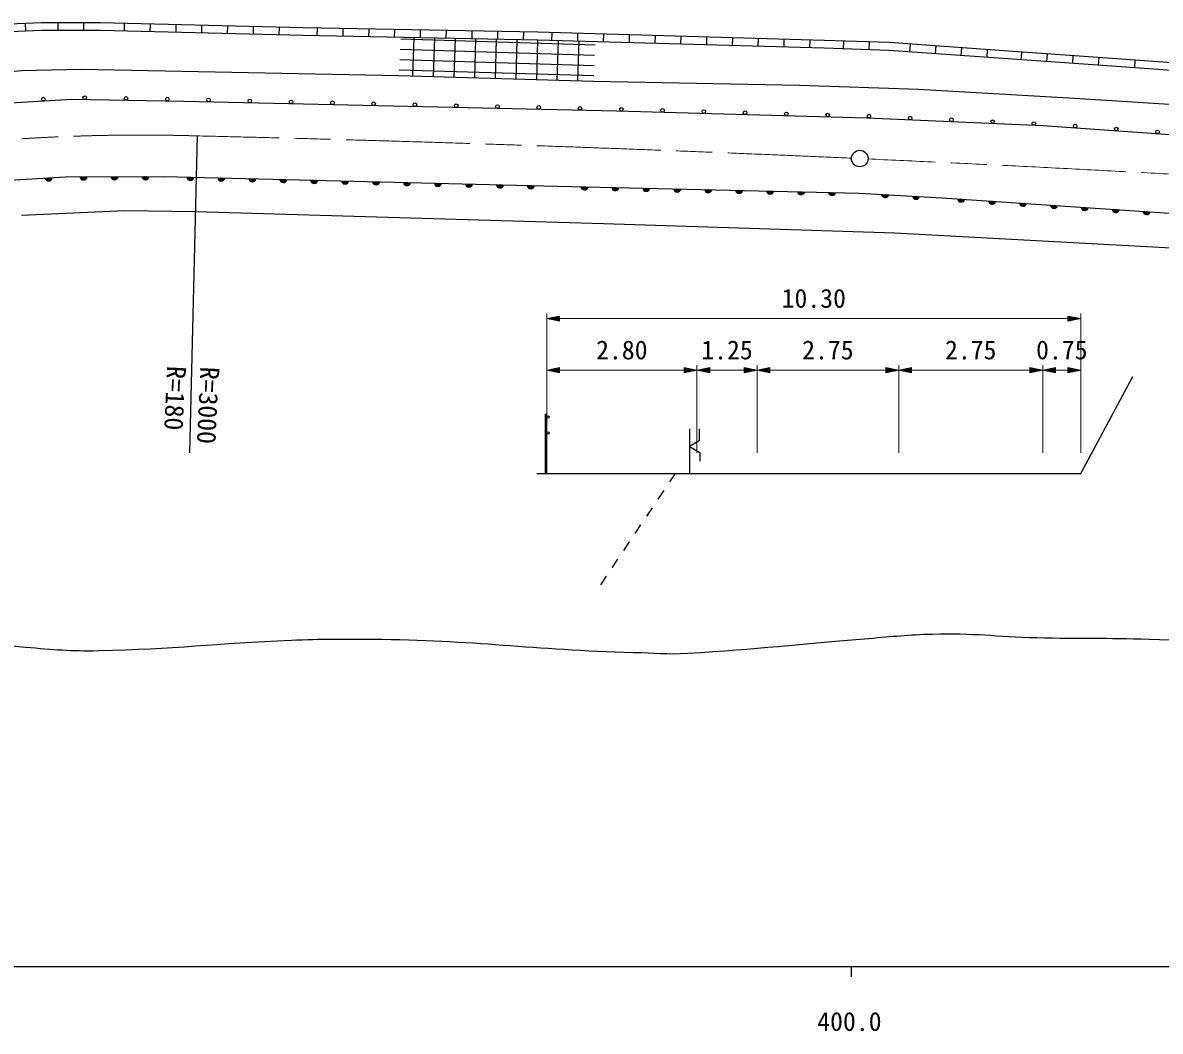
# Model space of a CAD drawing. Units: millimetres, scale not verified. Extents: x 40000 to 680000, y 20000 to 380000.
# Drawn here: x 387748 to 497962, y 198715 to 296440 of the extents above; entities that cross this region are included whole.
import ezdxf
from ezdxf.enums import TextEntityAlignment as Align

# ---------------------------------------------------------------- set-up
doc = ezdxf.new("R2010")
doc.units = ezdxf.units.MM
doc.header["$LTSCALE"] = 1000
doc.linetypes.add('CHAIN', pattern=[18.5, 12, -1.5, 3.5, -1.5])
for name, color, linetype, lineweight in [('M-BGD', 7, 'Continuous', 25), ('M-BMK', 2, 'CHAIN', 13), ('M-BMK-SRVR', 3, 'Continuous', 25), ('M-STR-HTXT', 7, 'Continuous', 13), ('M-TTL-BAND', 7, 'Continuous', 25)]:
    doc.layers.add(name, color=color, linetype=linetype, lineweight=lineweight)
doc.styles.add('ＭＳ ゴシック', font='')
doc.styles.get('ＭＳ ゴシック').set_extended_font_data('MS Gothic')

msp = doc.modelspace()

# ---------------------------------------------------------------- linework, layer by layer
at = {"layer": 'M-BGD'}
for p, q in [((389561, 296440), (386426, 296296)), ((389578, 295690), (386488, 295548)), ((388033, 295619), (387999, 296368)), ((395291, 296440), (389561, 296440)), ((395281, 295690), (389578, 295690)), ((391180, 295690), (391180, 296440)), ((393680, 295690), (393680, 296440)), ((414911, 295191), (395281, 295690)), ((414927, 295941), (395291, 296440)), ((397599, 295632), (397618, 296381)), ((400098, 295568), (400117, 296318)), ((402597, 295504), (402616, 296254)), ((405096, 295441), (405115, 296191)), ((407595, 295377), (407614, 296127)), ((410095, 295314), (410114, 296064)), ((412594, 295250), (412613, 296000)), ((437671, 295513), (414927, 295941)), ((416284, 295166), (416298, 295915)), ((418784, 295119), (418798, 295868)), ((421283, 295072), (421297, 295821)), ((423783, 295025), (423797, 295774)), ((426282, 294978), (426296, 295727)), ((428782, 294930), (428796, 295680)), ((431281, 294883), (431295, 295633)), ((433781, 294836), (433795, 295586)), ((436280, 294789), (436295, 295539)), ((465410, 294729), (437671, 295513)), ((439025, 294725), (439046, 295475)), ((441524, 294654), (441545, 295404)), ((437654, 294764), (414911, 295191)), ((443201, 294278), (424384, 294848)), ((425551, 291271), (425663, 294989)), ((427550, 291210), (427663, 294952)), ((429549, 291150), (429663, 294914)), ((431548, 291089), (431662, 294876)), ((433547, 291029), (433662, 294839)), ((435546, 290968), (435662, 294801)), ((437545, 290908), (437662, 294763)), ((465387, 293979), (437654, 294764)), ((439544, 290847), (439661, 294707)), ((441543, 290787), (441660, 294650)), ((444023, 294584), (444044, 295333)), ((446522, 294513), (446543, 295263)), ((449021, 294442), (449042, 295192)), ((451520, 294372), (451541, 295121)), ((454019, 294301), (454040, 295051)), ((456518, 294230), (456539, 294980)), ((459017, 294160), (459038, 294909)), ((461516, 294089), (461537, 294839)), ((464015, 294018), (464036, 294768)), ((471700, 294515), (465410, 294729)), ((467274, 293915), (467300, 294665)), ((469773, 293830), (469798, 294579)), ((483264, 293682), (471700, 294515)), ((473695, 293619), (473749, 294367)), ((443156, 293279), (424331, 293849)), ((471661, 293766), (465387, 293979)), ((483210, 292934), (471661, 293766)), ((476189, 293439), (476242, 294187)), ((478682, 293260), (478736, 294008)), ((481176, 293080), (481230, 293828)), ((493316, 292969), (483264, 293682)), ((484496, 292843), (484549, 293591)), ((486989, 292666), (487043, 293414)), ((489483, 292489), (489536, 293237)), ((443111, 292280), (424278, 292850)), ((493263, 292221), (483210, 292934)), ((491977, 292312), (492030, 293060)), ((510183, 291009), (493263, 292221)), ((510236, 291757), (493316, 292969)), ((495489, 292061), (495542, 292809)), ((443066, 291281), (424225, 291851)), ((438398, 252770), (438398, 258511)), ((438398, 258511), (438513, 258511)), ((438513, 252770), (438513, 258511)), ((452344, 257076), (452344, 252770)), ((453303, 257093), (453303, 255939)), ((453356, 254785), (453356, 253951)), ((450437, 251939), (450994, 252770)), ((449322, 250278), (449880, 251109)), ((448208, 248618), (448765, 249448)), ((447094, 246957), (447651, 247787)), ((445979, 245296), (446536, 246127)), ((444865, 243636), (445422, 244466)), ((443750, 241974), (444307, 242805))]:
    msp.add_line(p, q, dxfattribs=at)
for points in [[(569723, 283869), (525933, 286820), (489644, 289102), (474530, 289981), (463016, 290373), (443042, 290741), (424197, 291312), (393446, 291906), (387623, 291787), (381825, 291193), (366520, 289030), (343362, 285632)], [(569529, 280921), (556874, 281735), (538481, 282994), (510842, 284753), (486579, 286440), (469540, 287201), (445276, 287866), (427952, 288246), (403355, 288817), (392495, 289007), (386578, 288650), (382039, 288222), (373721, 287010), (343885, 282982)], [(382668, 280961), (391853, 281499), (401432, 281535), (439536, 280602), (468795, 279938), (476814, 279490), (519456, 276601), (548141, 274790), (569030, 273368)], [(387637, 277785), (397647, 278252), (404500, 278144), (444021, 276978), (472257, 276081), (499633, 274610), (529699, 272493), (558187, 270376), (564565, 269946), (568788, 269704)], [(437571, 252770), (490270, 252770), (495313, 262145)], [(453303, 255939), (452344, 255371), (453356, 254785)]]:
    msp.add_lwpolyline(points, dxfattribs=at)
for centre, radius in [((389744, 289041), 175), ((393754, 289185), 175), ((397754, 289115), 175), ((401753, 289045), 175), ((405753, 288961), 175), ((409752, 288868), 175), ((413751, 288776), 175), ((417750, 288683), 175), ((421749, 288590), 175), ((425748, 288497), 175), ((429747, 288407), 175), ((433746, 288319), 175), ((437745, 288231), 175), ((441744, 288144), 175), ((445744, 288053), 175), ((449742, 287944), 175), ((453741, 287834), 175), ((457739, 287724), 175), ((461738, 287615), 175), ((465736, 287505), 175), ((469738, 287392), 175), ((473734, 287214), 175), ((477730, 287035), 175), ((481726, 286857), 175), ((485722, 286679), 175), ((489719, 286422), 175), ((493709, 286145), 175), ((497699, 285867), 175), ((438628, 258224), 115), ((438628, 256693), 115)]:
    msp.add_circle(centre, radius, dxfattribs=at)
for centre, radius, start, end in [((390252, 281459), 354, 192.15075, 354.55593), ((390252, 281459), 283, 194.37479, 352.33189), ((390252, 281459), 212, 198.12112, 348.58556), ((390252, 281459), 142, 205.83285, 340.87383), ((390252, 281459), 100, 216.15051, 330.55617), ((393642, 281560), 354, 189.012, 351.41718), ((393642, 281560), 283, 191.23604, 349.19314), ((393642, 281560), 212, 194.98237, 345.44681), ((393642, 281560), 142, 202.6941, 337.73508), ((393642, 281560), 100, 213.01176, 327.41742), ((396642, 281571), 354, 189.012, 351.41718), ((396642, 281571), 283, 191.23604, 349.19314), ((396642, 281571), 212, 194.98237, 345.44681), ((396642, 281571), 142, 202.6941, 337.73508), ((396642, 281571), 100, 213.01176, 327.41742), ((399642, 281582), 354, 189.012, 351.41718), ((399642, 281582), 283, 191.23604, 349.19314), ((399642, 281582), 212, 194.98237, 345.44681), ((399642, 281582), 142, 202.6941, 337.73508), ((399642, 281582), 100, 213.01176, 327.41742), ((403990, 281526), 354, 187.39497, 349.80015), ((403990, 281526), 283, 189.61901, 347.57611), ((403990, 281526), 212, 193.36533, 343.82978), ((403990, 281526), 142, 201.07706, 336.11805), ((403990, 281526), 100, 211.39473, 325.80039), ((406989, 281453), 354, 187.39497, 349.80015), ((406989, 281453), 283, 189.61901, 347.57611), ((406989, 281453), 212, 193.36533, 343.82978), ((406989, 281453), 142, 201.07706, 336.11805), ((406989, 281453), 100, 211.39473, 325.80039), ((409989, 281379), 354, 187.39497, 349.80015), ((409989, 281379), 283, 189.61901, 347.57611), ((409989, 281379), 212, 193.36533, 343.82978), ((409989, 281379), 142, 201.07706, 336.11805), ((409989, 281379), 100, 211.39473, 325.80039), ((412988, 281306), 354, 187.39497, 349.80015), ((412988, 281306), 283, 189.61901, 347.57611), ((412988, 281306), 212, 193.36533, 343.82978), ((412988, 281306), 142, 201.07706, 336.11805), ((412988, 281306), 100, 211.39473, 325.80039), ((415987, 281233), 354, 187.39497, 349.80015), ((415987, 281233), 283, 189.61901, 347.57611), ((415987, 281233), 212, 193.36533, 343.82978), ((415987, 281233), 142, 201.07706, 336.11805), ((415987, 281233), 100, 211.39473, 325.80039), ((418986, 281159), 354, 187.39497, 349.80015), ((418986, 281159), 283, 189.61901, 347.57611), ((418986, 281159), 212, 193.36533, 343.82978), ((418986, 281159), 142, 201.07706, 336.11805), ((418986, 281159), 100, 211.39473, 325.80039), ((421985, 281086), 354, 187.39497, 349.80015), ((421985, 281086), 283, 189.61901, 347.57611), ((421985, 281086), 212, 193.36533, 343.82978), ((421985, 281086), 142, 201.07706, 336.11805), ((421985, 281086), 100, 211.39473, 325.80039), ((424984, 281012), 354, 187.39497, 349.80015), ((424984, 281012), 283, 189.61901, 347.57611), ((424984, 281012), 212, 193.36533, 343.82978), ((424984, 281012), 142, 201.07706, 336.11805), ((424984, 281012), 100, 211.39473, 325.80039), ((427983, 280939), 354, 187.39497, 349.80015), ((427983, 280939), 283, 189.61901, 347.57611), ((427983, 280939), 212, 193.36533, 343.82978), ((427983, 280939), 142, 201.07706, 336.11805), ((427983, 280939), 100, 211.39473, 325.80039), ((430982, 280865), 354, 187.39497, 349.80015), ((430982, 280865), 283, 189.61901, 347.57611), ((430982, 280865), 212, 193.36533, 343.82978), ((430982, 280865), 142, 201.07706, 336.11805), ((430982, 280865), 100, 211.39473, 325.80039), ((433981, 280792), 354, 187.39497, 349.80015), ((433981, 280792), 283, 189.61901, 347.57611), ((433981, 280792), 212, 193.36533, 343.82978), ((433981, 280792), 142, 201.07706, 336.11805), ((433981, 280792), 100, 211.39473, 325.80039), ((436980, 280719), 354, 187.39497, 349.80015), ((436980, 280719), 283, 189.61901, 347.57611), ((436980, 280719), 212, 193.36533, 343.82978), ((436980, 280719), 142, 201.07706, 336.11805), ((436980, 280719), 100, 211.39473, 325.80039), ((442170, 280596), 354, 187.49785, 349.90303), ((442170, 280596), 283, 189.72189, 347.67899), ((442170, 280596), 212, 193.46822, 343.93267), ((442170, 280596), 142, 201.17995, 336.22094), ((442170, 280596), 100, 211.49761, 325.90327), ((445169, 280528), 354, 187.49785, 349.90303), ((445169, 280528), 283, 189.72189, 347.67899), ((445169, 280528), 212, 193.46822, 343.93267), ((445169, 280528), 142, 201.17995, 336.22094), ((445169, 280528), 100, 211.49761, 325.90327), ((448168, 280460), 354, 187.49785, 349.90303), ((448168, 280460), 283, 189.72189, 347.67899), ((448168, 280460), 212, 193.46822, 343.93267), ((448168, 280460), 142, 201.17995, 336.22094), ((448168, 280460), 100, 211.49761, 325.90327), ((451167, 280392), 354, 187.49785, 349.90303), ((451167, 280392), 283, 189.72189, 347.67899), ((451167, 280392), 212, 193.46822, 343.93267), ((451167, 280392), 142, 201.17995, 336.22094), ((451167, 280392), 100, 211.49761, 325.90327), ((454167, 280324), 354, 187.49785, 349.90303), ((454167, 280324), 283, 189.72189, 347.67899), ((454167, 280324), 212, 193.46822, 343.93267), ((454167, 280324), 142, 201.17995, 336.22094), ((454167, 280324), 100, 211.49761, 325.90327), ((457166, 280256), 354, 187.49785, 349.90303), ((457166, 280256), 283, 189.72189, 347.67899), ((457166, 280256), 212, 193.46822, 343.93267), ((457166, 280256), 142, 201.17995, 336.22094), ((457166, 280256), 100, 211.49761, 325.90327), ((460165, 280188), 354, 187.49785, 349.90303), ((460165, 280188), 283, 189.72189, 347.67899), ((460165, 280188), 212, 193.46822, 343.93267), ((460165, 280188), 142, 201.17995, 336.22094), ((460165, 280188), 100, 211.49761, 325.90327), ((463164, 280120), 354, 187.49785, 349.90303), ((463164, 280120), 283, 189.72189, 347.67899), ((463164, 280120), 212, 193.46822, 343.93267), ((463164, 280120), 142, 201.17995, 336.22094), ((463164, 280120), 100, 211.49761, 325.90327), ((466164, 280052), 354, 187.49785, 349.90303), ((466164, 280052), 283, 189.72189, 347.67899), ((466164, 280052), 212, 193.46822, 343.93267), ((466164, 280052), 142, 201.17995, 336.22094), ((466164, 280052), 100, 211.49761, 325.90327), ((471310, 279852), 354, 185.59628, 348.00146), ((471310, 279852), 283, 187.82032, 345.77742), ((471310, 279852), 212, 191.56665, 342.0311), ((471310, 279852), 142, 199.27838, 334.31937), ((471310, 279852), 100, 209.59604, 324.0017), ((474305, 279684), 354, 185.59628, 348.00146), ((474305, 279684), 283, 187.82032, 345.77742), ((474305, 279684), 212, 191.56665, 342.0311), ((474305, 279684), 142, 199.27838, 334.31937), ((474305, 279684), 100, 209.59604, 324.0017), ((478683, 279417), 354, 184.92255, 347.32772), ((478683, 279417), 283, 187.14659, 345.10369), ((478683, 279417), 212, 190.89291, 341.35736), ((478683, 279417), 142, 198.60464, 333.64563), ((478683, 279417), 100, 208.9223, 323.32797), ((481676, 279215), 354, 184.92255, 347.32772), ((481676, 279215), 283, 187.14659, 345.10369), ((481676, 279215), 212, 190.89291, 341.35736), ((481676, 279215), 142, 198.60464, 333.64563), ((481676, 279215), 100, 208.9223, 323.32797), ((484669, 279012), 354, 184.92255, 347.32772), ((484669, 279012), 283, 187.14659, 345.10369), ((484669, 279012), 212, 190.89291, 341.35736), ((484669, 279012), 142, 198.60464, 333.64563), ((484669, 279012), 100, 208.9223, 323.32797), ((487663, 278809), 354, 184.92255, 347.32772), ((487663, 278809), 283, 187.14659, 345.10369), ((487663, 278809), 212, 190.89291, 341.35736), ((487663, 278809), 142, 198.60464, 333.64563), ((487663, 278809), 100, 208.9223, 323.32797), ((490656, 278606), 354, 184.92255, 347.32772), ((490656, 278606), 283, 187.14659, 345.10369), ((490656, 278606), 212, 190.89291, 341.35736), ((490656, 278606), 142, 198.60464, 333.64563), ((490656, 278606), 100, 208.9223, 323.32797), ((493649, 278404), 354, 184.92255, 347.32772), ((493649, 278404), 283, 187.14659, 345.10369), ((493649, 278404), 212, 190.89291, 341.35736), ((493649, 278404), 142, 198.60464, 333.64563), ((493649, 278404), 100, 208.9223, 323.32797), ((496642, 278201), 354, 184.92255, 347.32772), ((496642, 278201), 283, 187.14659, 345.10369), ((496642, 278201), 212, 190.89291, 341.35736), ((496642, 278201), 142, 198.60464, 333.64563), ((496642, 278201), 100, 208.9223, 323.32797)]:
    msp.add_arc(centre, radius, start, end, dxfattribs=at)
msp.add_open_spline([(75181, 238799), (78301, 238784), (79191, 238724), (81747, 238942), (82814, 239033), (83404, 239177), (84474, 239229), (86035, 239305), (86918, 239319), (88474, 239175), (91230, 238921), (92729, 238434), (95471, 238063), (98058, 237713), (99502, 237428), (102108, 237274), (104977, 237104), (106590, 237160), (109463, 237166), (111314, 237170), (112350, 237202), (114200, 237238), (116708, 237287), (118113, 237372), (120622, 237381), (122515, 237388), (123577, 237362), (125465, 237238), (129477, 236975), (131691, 236416), (135705, 236192), (140924, 235901), (143863, 236313), (149082, 236615), (157203, 237086), (161695, 238208), (169825, 238478), (178222, 238756), (182930, 238154), (191331, 238055), (197514, 237982), (200984, 237810), (207163, 238055), (209683, 238154), (211078, 238484), (213598, 238563), (217069, 238671), (219025, 238663), (222488, 238393), (229600, 237839), (233587, 237373), (240607, 236107), (247806, 234810), (251633, 233118), (258810, 231705), (261173, 231239), (262505, 230968), (264906, 230773), (267247, 230584), (268576, 230672), (270917, 230858), (274074, 231109), (275822, 231456), (278961, 231874), (280648, 232098), (281580, 232360), (283279, 232467), (286023, 232639), (287566, 232272), (290306, 232043), (292362, 231872), (293492, 231494), (295555, 231451), (297509, 231409), (298597, 231670), (300551, 231705), (305282, 231788), (307927, 231171), (312658, 231281), (314611, 231327), (315712, 231317), (317653, 231535), (321154, 231929), (323062, 232517), (326543, 233059), (333503, 234144), (337487, 234209), (344408, 235515), (346601, 235928), (347805, 236280), (349996, 236700), (355241, 237706), (358225, 238066), (363543, 238563), (365486, 238744), (366587, 238708), (368538, 238647), (370959, 238573), (372314, 238427), (374719, 238139), (379944, 237514), (382766, 236370), (388011, 235938), (390783, 235710), (392343, 235538), (395123, 235599), (402408, 235761), (406470, 236305), (413750, 236615), (416823, 236746), (418548, 236716), (421624, 236700), (431524, 236650), (437042, 235676), (446939, 235430), (448989, 235379), (450141, 235227), (452189, 235345), (459046, 235741), (462867, 236251), (469715, 236785), (472127, 236973), (473476, 237142), (475895, 237208), (479841, 237316), (482049, 236966), (485994, 236861), (490250, 236747), (492638, 236857), (496893, 236700), (502457, 236494), (505588, 236427), (511117, 235769), (514313, 235388), (516048, 234789), (519245, 234414), (521089, 234198), (522137, 234245), (523986, 234075), (527740, 233731), (529835, 233427), (533553, 232805), (535326, 232509), (536307, 232262), (538041, 231789), (540261, 231185), (541356, 230285), (543629, 229927), (546343, 229499), (547916, 229794), (550656, 229588), (551155, 229550), (551426, 229404), (551926, 229419), (555706, 229527), (558058, 228798), (561578, 230181), (562703, 230623), (563103, 231313), (564192, 231838), (565006, 232230), (565332, 232356), (566344, 232687)], degree=3, knots=[0, 0, 0, 0, 1, 1, 1, 2, 2, 2, 3, 3, 3, 4, 4, 4, 5, 5, 5, 6, 6, 6, 7, 7, 7, 8, 8, 8, 9, 9, 9, 10, 10, 10, 11, 11, 11, 12, 12, 12, 13, 13, 13, 14, 14, 14, 15, 15, 15, 16, 16, 16, 17, 17, 17, 18, 18, 18, 19, 19, 19, 20, 20, 20, 21, 21, 21, 22, 22, 22, 23, 23, 23, 24, 24, 24, 25, 25, 25, 26, 26, 26, 27, 27, 27, 28, 28, 28, 29, 29, 29, 30, 30, 30, 31, 31, 31, 32, 32, 32, 33, 33, 33, 34, 34, 34, 35, 35, 35, 36, 36, 36, 37, 37, 37, 38, 38, 38, 39, 39, 39, 40, 40, 40, 41, 41, 41, 42, 42, 42, 43, 43, 43, 44, 44, 44, 45, 45, 45, 46, 46, 46, 47, 47, 47, 48, 48, 48, 49, 49, 49, 50, 50, 50, 51, 51, 51, 52, 52, 52, 53, 53, 53, 54, 54, 54, 54], dxfattribs=at)
at = {"layer": 'M-BMK'}
for centre, radius, start, end in [((399175, 101680), 183878, 88.29034, 99.03919), ((335476, -2674984), 2961268, 87.4341, 88.66125), ((335476, -2674984), 2961268, 85.48717, 87.40314)]:
    msp.add_arc(centre, radius, start, end, dxfattribs=at)
at = {"layer": 'M-BMK-SRVR'}
msp.add_line((404661, 285476), (403890, 254751), dxfattribs=at)
msp.add_circle((468846, 283279), 800, dxfattribs=at)
at = {"layer": 'M-STR-HTXT'}
for p, q in [((438513, 254770), (438513, 268270)), ((438513, 267770), (439763, 268020)), ((439013, 267870), (439763, 267870)), ((439763, 267920), (439263, 267920)), ((439513, 267970), (439763, 267970)), ((439763, 267520), (439763, 268020)), ((490270, 267770), (489020, 268020)), ((489020, 268020), (489020, 267520)), ((489270, 267970), (489020, 267970)), ((489020, 267920), (489520, 267920)), ((489770, 267870), (489020, 267870)), ((490270, 254770), (490270, 268270)), ((438513, 267770), (439763, 267520)), ((438513, 267770), (439763, 267770)), ((439763, 267820), (438763, 267820)), ((439763, 267720), (438763, 267720)), ((439013, 267670), (439763, 267670)), ((439763, 267620), (439263, 267620)), ((439513, 267570), (439763, 267570)), ((439763, 267770), (453072, 267770)), ((453072, 267770), (458896, 267770)), ((458896, 267770), (472621, 267770)), ((472621, 267770), (486577, 267770)), ((486577, 267770), (489020, 267770)), ((489020, 267820), (490020, 267820)), ((490270, 267770), (489020, 267520)), ((490270, 267770), (489020, 267770)), ((489020, 267720), (490020, 267720)), ((489770, 267670), (489020, 267670)), ((489020, 267620), (489520, 267620)), ((489270, 267570), (489020, 267570)), ((438513, 262770), (439763, 263020)), ((438513, 262770), (439763, 262520)), ((438513, 262770), (439763, 262770)), ((439763, 262820), (438763, 262820)), ((439763, 262720), (438763, 262720)), ((439013, 262870), (439763, 262870)), ((439013, 262670), (439763, 262670)), ((439763, 262920), (439263, 262920)), ((439763, 262620), (439263, 262620)), ((439513, 262970), (439763, 262970)), ((439513, 262570), (439763, 262570)), ((439763, 262520), (439763, 263020)), ((439763, 262770), (451822, 262770)), ((453072, 262770), (451822, 263020)), ((451822, 263020), (451822, 262520)), ((452072, 262970), (451822, 262970)), ((451822, 262920), (452322, 262920)), ((452572, 262870), (451822, 262870)), ((451822, 262820), (452822, 262820)), ((453072, 262770), (451822, 262520)), ((453072, 262770), (451822, 262770)), ((451822, 262720), (452822, 262720)), ((452572, 262670), (451822, 262670)), ((451822, 262620), (452322, 262620)), ((452072, 262570), (451822, 262570)), ((453072, 254770), (453072, 263270)), ((453072, 262770), (454322, 263020)), ((453072, 262770), (454322, 262520)), ((453072, 262770), (454322, 262770)), ((454322, 262820), (453322, 262820)), ((454322, 262720), (453322, 262720)), ((453572, 262870), (454322, 262870)), ((453572, 262670), (454322, 262670)), ((454322, 262920), (453822, 262920)), ((454322, 262620), (453822, 262620)), ((454072, 262970), (454322, 262970)), ((454072, 262570), (454322, 262570)), ((454322, 262520), (454322, 263020)), ((454322, 262770), (457646, 262770)), ((458896, 262770), (457646, 263020)), ((457646, 263020), (457646, 262520)), ((457896, 262970), (457646, 262970)), ((457646, 262920), (458146, 262920)), ((458396, 262870), (457646, 262870)), ((457646, 262820), (458646, 262820)), ((458896, 262770), (457646, 262520)), ((458896, 262770), (457646, 262770)), ((457646, 262720), (458646, 262720)), ((458396, 262670), (457646, 262670)), ((457646, 262620), (458146, 262620)), ((457896, 262570), (457646, 262570)), ((458896, 254770), (458896, 263270)), ((458896, 262770), (460146, 263020)), ((458896, 262770), (460146, 262520)), ((458896, 262770), (460146, 262770)), ((460146, 262820), (459146, 262820)), ((460146, 262720), (459146, 262720)), ((459396, 262870), (460146, 262870)), ((459396, 262670), (460146, 262670)), ((460146, 262920), (459646, 262920)), ((460146, 262620), (459646, 262620)), ((459896, 262970), (460146, 262970)), ((459896, 262570), (460146, 262570)), ((460146, 262520), (460146, 263020)), ((460146, 262770), (471371, 262770)), ((472621, 262770), (471371, 263020)), ((471371, 263020), (471371, 262520)), ((471621, 262970), (471371, 262970)), ((471371, 262920), (471871, 262920)), ((472121, 262870), (471371, 262870)), ((471371, 262820), (472371, 262820)), ((472621, 262770), (471371, 262520)), ((472621, 262770), (471371, 262770)), ((471371, 262720), (472371, 262720)), ((472121, 262670), (471371, 262670)), ((471371, 262620), (471871, 262620)), ((471621, 262570), (471371, 262570)), ((472621, 254770), (472621, 263270)), ((472621, 262770), (473871, 263020)), ((472621, 262770), (473871, 262520)), ((472621, 262770), (473871, 262770)), ((473871, 262820), (472871, 262820)), ((473871, 262720), (472871, 262720)), ((473121, 262870), (473871, 262870)), ((473121, 262670), (473871, 262670)), ((473871, 262920), (473371, 262920)), ((473871, 262620), (473371, 262620)), ((473621, 262970), (473871, 262970)), ((473621, 262570), (473871, 262570)), ((473871, 262520), (473871, 263020)), ((473871, 262770), (485327, 262770)), ((486577, 262770), (485327, 263020)), ((485327, 263020), (485327, 262520)), ((485577, 262970), (485327, 262970)), ((485327, 262920), (485827, 262920)), ((486077, 262870), (485327, 262870)), ((485327, 262820), (486327, 262820)), ((486577, 262770), (485327, 262520)), ((486577, 262770), (485327, 262770)), ((485327, 262720), (486327, 262720)), ((486077, 262670), (485327, 262670)), ((485327, 262620), (485827, 262620)), ((485577, 262570), (485327, 262570)), ((486577, 254770), (486577, 263270)), ((486577, 262770), (487827, 263020)), ((486577, 262770), (487827, 262520)), ((486577, 262770), (487827, 262770)), ((487827, 262820), (486827, 262820)), ((487827, 262720), (486827, 262720)), ((487077, 262870), (487827, 262870)), ((487077, 262670), (487827, 262670)), ((487827, 262920), (487327, 262920)), ((487827, 262620), (487327, 262620)), ((487577, 262970), (487827, 262970)), ((487577, 262570), (487827, 262570)), ((487827, 262520), (487827, 263020)), ((487827, 262770), (489020, 262770)), ((490270, 262770), (489020, 263020)), ((489020, 263020), (489020, 262520)), ((489270, 262970), (489020, 262970)), ((489020, 262920), (489520, 262920)), ((489770, 262870), (489020, 262870)), ((489020, 262820), (490020, 262820)), ((490270, 262770), (489020, 262520)), ((490270, 262770), (489020, 262770)), ((489020, 262720), (490020, 262720)), ((489770, 262670), (489020, 262670)), ((489020, 262620), (489520, 262620)), ((489270, 262570), (489020, 262570))]:
    msp.add_line(p, q, dxfattribs=at)
at = {"layer": 'M-TTL-BAND'}
for p, q in [((40000, 205000), (579000, 205000)), ((468000, 205000), (468000, 204000))]:
    msp.add_line(p, q, dxfattribs=at)

# ---------------------------------------------------------------- texts
at = {"layer": 'M-BMK-SRVR', "style": 'ＭＳ ゴシック'}
for s, p in [('R=180', (402661, 263174)), ('R=3000', (405890, 263102))]:
    msp.add_text(s, height=1833, rotation=267.33, dxfattribs=at).set_placement(p, align=Align.MIDDLE_LEFT)
at = {"layer": 'M-STR-HTXT', "style": 'ＭＳ ゴシック'}
for s, p in [('10.30', (464392, 268270)), ('2.80', (445792, 263270)), ('1.25', (455984, 263270)), ('2.75', (465758, 263270)), ('2.75', (479599, 263270)), ('0.75', (488423, 263270))]:
    msp.add_text(s, height=1833, dxfattribs=at).set_placement(p, align=Align.BOTTOM_CENTER)
at = {"layer": 'M-TTL-BAND', "style": 'ＭＳ ゴシック'}
msp.add_text('400.0', height=1833, dxfattribs=at).set_placement((467844, 198195), align=Align.BOTTOM_CENTER)

doc.saveas('drawing.dxf')
